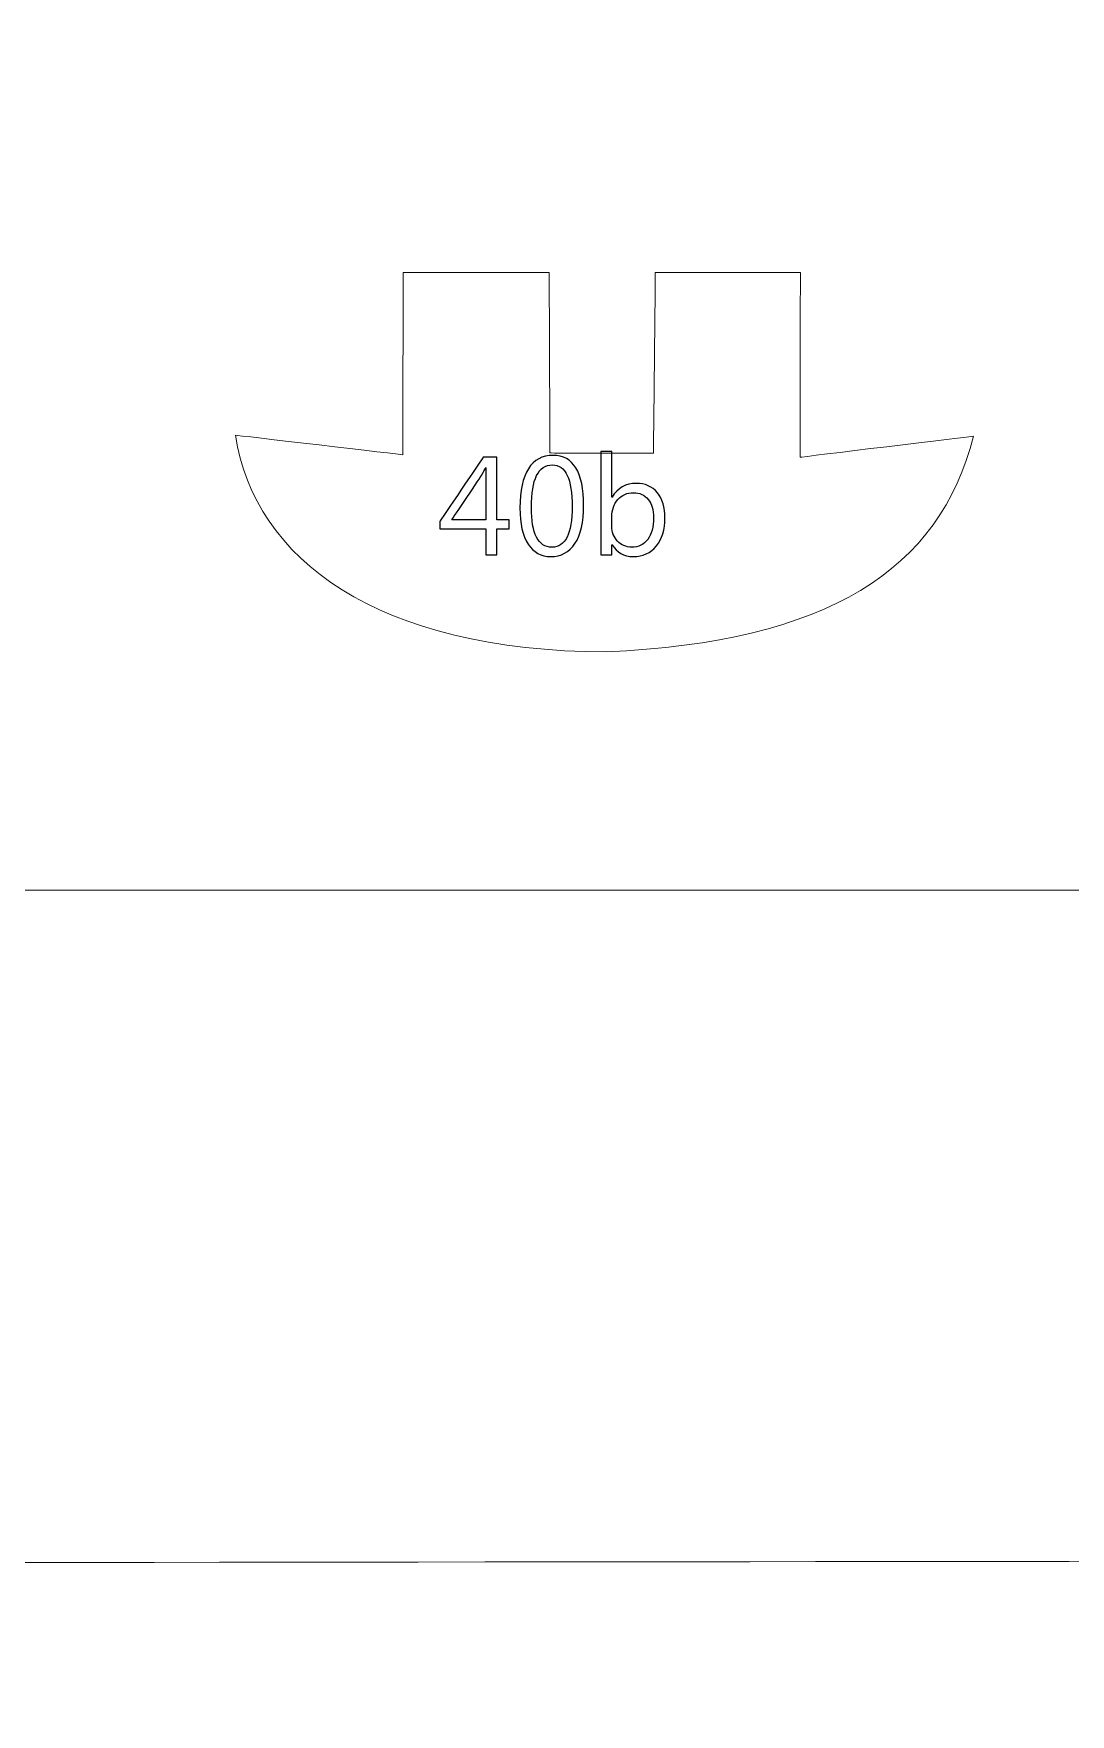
# Model space of a CAD drawing. Header units: centimetres. Extents: x -494 to 505, y -672 to 577.
# Drawn here: x 80.5 to 160.2, y 283.6 to 413 of the extents above; entities that cross this region are included whole.
import ezdxf

# ---------------------------------------------------------------- set-up
doc = ezdxf.new("R2010")
doc.units = ezdxf.units.CM
doc.header["$MEASUREMENT"] = 0
doc.layers.add('Camada 1', color=7, linetype='Continuous')
doc.layers.add('Camada 2', color=10, linetype='Continuous')

msp = doc.modelspace()

# ---------------------------------------------------------------- linework, layer by layer
at = {"layer": 'Camada 1', "lineweight": 9}
for points, knots in [([(288.960814, 353.67214), (288.960814, 353.67214), (306.821586, 353.757484), (306.821586, 353.757484), (306.821586, 353.757484), (306.821586, 353.757484), (306.803806, 326.357488), (306.803806, 326.357488), (306.803806, 326.357488), (306.803806, 326.357488), (315.147198, 326.356472), (315.147198, 326.356472), (315.147198, 326.356472), (315.147198, 326.356472), (315.160914, 353.57562), (315.160914, 353.57562), (315.160914, 353.57562), (315.160914, 353.57562), (341.611458, 353.57562), (341.611458, 353.57562), (341.611458, 353.57562), (341.611458, 353.57562), (341.611458, 326.355964), (341.611458, 326.355964), (341.611458, 326.355964), (341.611458, 326.355964), (349.923862, 326.357996), (349.923862, 326.357996), (349.923862, 326.357996), (349.923862, 326.357996), (349.92691, 353.617276), (349.92691, 353.617276), (349.92691, 353.617276), (349.92691, 353.617276), (376.460766, 353.605592), (376.460766, 353.605592), (376.460766, 353.605592), (376.460766, 353.605592), (376.395234, 326.36714), (376.395234, 326.36714), (376.395234, 326.36714), (376.395234, 326.36714), (384.838194, 326.357488), (384.838194, 326.357488), (384.838194, 326.357488), (384.838194, 326.357488), (384.869182, 353.677728), (384.869182, 353.677728), (384.869182, 353.677728), (384.869182, 353.677728), (411.304994, 353.702112), (411.304994, 353.702112), (411.304994, 353.702112), (411.304994, 353.702112), (411.304994, 326.35952), (411.304994, 326.35952), (411.304994, 326.35952), (411.304994, 326.35952), (419.585902, 326.365108), (419.585902, 326.365108), (419.585902, 326.365108), (419.585902, 326.365108), (419.720522, 353.670108), (419.720522, 353.670108), (419.720522, 353.670108), (419.720522, 353.670108), (446.437766, 353.618292), (446.437766, 353.618292), (446.437766, 353.618292), (446.437766, 353.618292), (446.52311, 326.358504), (446.52311, 326.358504), (446.52311, 326.358504), (446.52311, 326.358504), (454.750678, 326.360536), (454.750678, 326.360536), (454.750678, 326.360536), (454.750678, 326.360536), (454.791826, 353.618292), (454.791826, 353.618292), (454.791826, 353.618292), (454.791826, 353.618292), (489.229146, 353.633024), (489.229146, 353.633024), (489.229146, 353.633024), (489.229146, 353.633024), (489.287566, 342.489536), (489.287566, 342.489536), (489.287566, 342.489536), (489.287566, 342.489536), (481.005134, 342.497156), (481.005134, 342.497156), (481.005134, 342.497156), (481.005134, 342.497156), (481.005642, 309.723028), (481.005642, 309.723028), (481.005642, 309.723028), (481.005642, 309.723028), (489.285534, 309.728616), (489.285534, 309.728616), (489.285534, 309.728616), (489.285534, 309.728616), (489.28401, 298.680632), (489.28401, 298.680632), (489.28401, 298.680632), (489.28401, 298.680632), (280.265378, 298.67606), (280.265378, 298.67606), (280.265378, 298.67606), (280.265378, 298.67606), (280.256742, 315.430408), (280.256742, 315.430408), (280.256742, 315.430408), (280.256742, 315.430408), (252.19279, 315.430408), (252.19279, 315.430408), (252.19279, 315.430408), (247.88749, 315.334904), (245.91899, 310.748172), (245.883938, 302.43526), (245.883938, 302.43526), (246.230902, 288.837116), (238.245142, 283.140404), (231.76103, 283.8704), (231.76103, 283.8704), (231.76103, 283.8704), (235.595922, 314.865512), (235.595922, 314.865512), (235.595922, 314.865512), (235.595922, 314.865512), (227.385626, 315.718444), (227.385626, 315.718444), (227.385626, 315.718444), (227.385626, 315.718444), (224.653602, 295.469056), (224.653602, 295.469056), (224.653602, 295.469056), (224.653602, 295.469056), (5.72135, 295.22674), (5.72135, 295.22674), (5.72135, 295.22674), (5.72135, 295.22674), (5.716778, 279.167844), (5.716778, 279.167844), (5.716778, 279.167844), (5.716778, 279.167844), (-2.628138, 279.165304), (-2.628138, 279.165304), (-2.628138, 279.165304), (-2.628138, 279.165304), (-2.98577, 224.0915), (-2.98577, 224.0915), (-2.98577, 224.0915), (-2.98577, 224.0915), (-88.789002, 214.483696), (-88.789002, 214.483696), (-88.789002, 214.483696), (-88.789002, 214.483696), (-160.134554, 214.52332), (-160.134554, 214.52332), (-160.134554, 214.52332), (-163.876482, 213.130384), (-165.443662, 209.995516), (-164.388038, 204.757528), (-164.388038, 204.757528), (-164.388038, 204.757528), (-161.889694, 196.939916), (-161.889694, 196.939916), (-161.889694, 196.939916), (-159.55137, 189.6237), (-158.882842, 185.430668), (-164.745162, 183.003444), (-164.745162, 183.003444), (-164.745162, 183.003444), (-175.274478, 179.070508), (-175.274478, 179.070508), (-175.274478, 179.070508), (-189.770766, 172.492416), (-191.904366, 158.459424), (-185.580274, 139.325096), (-185.580274, 139.325096), (-182.29707, 128.78308), (-186.260486, 121.438924), (-192.412366, 123.689364), (-192.412366, 123.689364), (-192.412366, 123.689364), (-261.359142, 146.906996), (-261.359142, 146.906996), (-261.359142, 146.906996), (-259.768086, 152.90292), (-257.854958, 158.898844), (-255.620774, 164.893752), (-255.620774, 164.893752), (-255.620774, 164.893752), (-235.993178, 156.483304), (-235.993178, 156.483304), (-235.993178, 156.483304), (-235.993178, 156.483304), (-233.24947, 164.39388), (-233.24947, 164.39388), (-233.24947, 164.39388), (-233.24947, 164.39388), (-252.959362, 172.804328), (-252.959362, 172.804328), (-252.959362, 172.804328), (-249.96013, 179.295044), (-246.799354, 185.623708), (-243.478558, 191.789812), (-243.478558, 191.789812), (-243.478558, 191.789812), (-223.85147, 181.048152), (-223.85147, 181.048152), (-223.85147, 181.048152), (-223.85147, 181.048152), (-219.526358, 188.126116), (-219.526358, 188.126116), (-219.526358, 188.126116), (-219.526358, 188.126116), (-238.904526, 198.951596), (-238.904526, 198.951596), (-238.904526, 198.951596), (-235.729018, 204.52842), (-232.421938, 209.843116), (-228.924866, 214.772748), (-228.924866, 214.772748), (-228.924866, 214.772748), (-210.96097, 202.698604), (-210.96097, 202.698604), (-210.96097, 202.698604), (-210.96097, 202.698604), (-206.469742, 209.526632), (-206.469742, 209.526632), (-206.469742, 209.526632), (-206.469742, 209.526632), (-224.18421, 221.600776), (-224.18421, 221.600776), (-224.18421, 221.600776), (-220.36151, 226.60102), (-216.750138, 231.702356), (-213.372446, 236.922564), (-213.372446, 236.922564), (-213.372446, 236.922564), (-194.826382, 225.348292), (-194.826382, 225.348292), (-194.826382, 225.348292), (-194.826382, 225.348292), (-191.25057, 232.592372), (-191.25057, 232.592372), (-191.25057, 232.592372), (-191.25057, 232.592372), (-209.380582, 244.333776), (-209.380582, 244.333776), (-209.380582, 244.333776), (-202.259946, 261.027672), (-207.195166, 274.737068), (-227.065078, 282.88488), (-227.065078, 282.88488), (-261.775194, 290.706048), (-301.116238, 286.78124), (-337.022694, 269.0622), (-337.022694, 269.0622), (-362.833158, 254.920496), (-388.11327, 237.066328), (-415.161222, 221.333568), (-415.161222, 221.333568), (-428.876714, 212.451696), (-442.468254, 204.489812), (-456.981306, 198.090028), (-456.981306, 198.090028), (-462.47939, 196.298312), (-466.306662, 195.61048), (-468.373206, 196.760592), (-468.373206, 196.760592), (-481.297234, 208.35874), (-487.891074, 236.208316), (-486.846118, 283.671264), (-486.846118, 283.671264), (-484.055166, 323.948552), (-477.369886, 350.249236), (-465.985606, 359.680256), (-465.985606, 359.680256), (-455.591418, 363.607604), (-416.449002, 364.2106), (-357.647494, 359.764076), (-357.647494, 359.764076), (-317.62573, 356.62108), (-277.81377, 352.853244), (-238.131858, 348.694756), (-238.131858, 348.694756), (-214.866474, 346.01658), (-195.551298, 366.45342), (-178.214274, 397.942308), (-178.214274, 397.942308), (-183.909462, 398.922748), (-187.93587, 403.347936), (-188.438282, 412.292292), (-188.438282, 412.292292), (-188.327538, 422.884092), (-183.723026, 428.164752), (-174.94631, 428.932848), (-174.94631, 428.932848), (-171.28617, 428.963836), (-167.626538, 428.92218), (-163.96843, 428.50308), (-163.96843, 428.50308), (-159.001206, 427.909736), (-156.690822, 430.099216), (-156.854398, 436.178452), (-156.854398, 436.178452), (-156.854398, 436.178452), (-156.778198, 448.203828), (-156.778198, 448.203828), (-156.778198, 448.203828), (-156.778198, 448.203828), (-147.700746, 448.20332), (-147.700746, 448.20332), (-147.700746, 448.20332), (-147.700746, 448.20332), (-147.697698, 465.516468), (-147.697698, 465.516468), (-147.697698, 465.516468), (-147.697698, 465.516468), (-132.459222, 465.506816), (-132.459222, 465.506816), (-132.459222, 465.506816), (-132.459222, 465.506816), (-117.536722, 483.837996), (-117.536722, 483.837996), (-117.536722, 483.837996), (-117.536722, 483.837996), (-45.491654, 483.825804), (-45.491654, 483.825804), (-45.491654, 483.825804), (-45.491654, 483.825804), (-45.47489, 454.015348), (-45.47489, 454.015348), (-45.47489, 454.015348), (-45.47489, 454.015348), (-36.796218, 454.018396), (-36.796218, 454.018396), (-36.796218, 454.018396), (-36.796218, 454.018396), (-36.920678, 434.287168), (-36.920678, 434.287168), (-36.920678, 434.287168), (-37.163502, 430.041812), (-40.062658, 428.173896), (-44.477686, 427.461172), (-44.477686, 427.461172), (-44.477686, 427.461172), (-58.86831, 427.45914), (-58.86831, 427.45914), (-58.86831, 427.45914), (-58.86831, 427.45914), (-58.872882, 414.921192), (-58.872882, 414.921192), (-58.872882, 414.921192), (-58.872882, 414.921192), (-43.79849, 414.921192), (-43.79849, 414.921192), (-43.79849, 414.921192), (-24.761698, 414.171384), (-13.673582, 411.255972), (-8.36295, 404.78964), (-8.36295, 404.78964), (-4.952238, 400.746468), (-2.86385, 396.261336), (-2.70891, 391.1346), (-2.70891, 391.1346), (-2.70891, 391.1346), (-2.534666, 366.474248), (-2.534666, 366.474248), (-2.534666, 366.474248), (-2.534666, 366.474248), (5.877814, 366.480344), (5.877814, 366.480344), (5.877814, 366.480344), (5.877814, 366.480344), (5.90169, 347.073728), (5.90169, 347.073728), (5.90169, 347.073728), (5.90169, 347.073728), (233.39171, 347.06814), (233.39171, 347.06814), (233.39171, 347.06814), (233.39171, 347.06814), (233.356658, 357.819452), (233.356658, 357.819452), (233.356658, 357.819452), (238.909098, 375.214388), (244.365526, 393.373356), (250.012962, 410.004768), (250.012962, 410.004768), (252.496066, 417.378896), (256.725674, 421.44188), (262.677402, 421.235124), (262.677402, 421.235124), (270.499078, 420.488872), (274.919186, 415.631376), (277.312882, 408.136344), (277.312882, 408.136344), (281.81935, 390.775952), (285.049722, 371.798088), (288.960814, 353.67214)], [0, 0, 0, 0, 0.0098039216, 0.0098039216, 0.0098039216, 0.0098039316, 0.0196078431, 0.0196078431, 0.0196078431, 0.0196078531, 0.0294117647, 0.0294117647, 0.0294117647, 0.0294117747, 0.0392156863, 0.0392156863, 0.0392156863, 0.0392156963, 0.0490196078, 0.0490196078, 0.0490196078, 0.0490196178, 0.0588235294, 0.0588235294, 0.0588235294, 0.0588235394, 0.068627451, 0.068627451, 0.068627451, 0.068627461, 0.0784313725, 0.0784313725, 0.0784313725, 0.0784313825, 0.0882352941, 0.0882352941, 0.0882352941, 0.0882353041, 0.0980392157, 0.0980392157, 0.0980392157, 0.0980392257, 0.1078431373, 0.1078431373, 0.1078431373, 0.1078431473, 0.1176470588, 0.1176470588, 0.1176470588, 0.1176470688, 0.1274509804, 0.1274509804, 0.1274509804, 0.1274509904, 0.137254902, 0.137254902, 0.137254902, 0.137254912, 0.1470588235, 0.1470588235, 0.1470588235, 0.1470588335, 0.1568627451, 0.1568627451, 0.1568627451, 0.1568627551, 0.1666666667, 0.1666666667, 0.1666666667, 0.1666666767, 0.1764705882, 0.1764705882, 0.1764705882, 0.1764705982, 0.1862745098, 0.1862745098, 0.1862745098, 0.1862745198, 0.1960784314, 0.1960784314, 0.1960784314, 0.1960784414, 0.2058823529, 0.2058823529, 0.2058823529, 0.2058823629, 0.2156862745, 0.2156862745, 0.2156862745, 0.2156862845, 0.2254901961, 0.2254901961, 0.2254901961, 0.2254902061, 0.2352941176, 0.2352941176, 0.2352941176, 0.2352941276, 0.2450980392, 0.2450980392, 0.2450980392, 0.2450980492, 0.2549019608, 0.2549019608, 0.2549019608, 0.2549019708, 0.2647058824, 0.2647058824, 0.2647058824, 0.2647058924, 0.2745098039, 0.2745098039, 0.2745098039, 0.2745098139, 0.2843137255, 0.2843137255, 0.2843137255, 0.2843137355, 0.2941176471, 0.2941176471, 0.2941176471, 0.2941176571, 0.3039215686, 0.3039215686, 0.3039215686, 0.3039215786, 0.3137254902, 0.3137254902, 0.3137254902, 0.3137255002, 0.3235294118, 0.3235294118, 0.3235294118, 0.3235294218, 0.3333333333, 0.3333333333, 0.3333333333, 0.3333333433, 0.3431372549, 0.3431372549, 0.3431372549, 0.3431372649, 0.3529411765, 0.3529411765, 0.3529411765, 0.3529411865, 0.362745098, 0.362745098, 0.362745098, 0.362745108, 0.3725490196, 0.3725490196, 0.3725490196, 0.3725490296, 0.3823529412, 0.3823529412, 0.3823529412, 0.3823529512, 0.3921568627, 0.3921568627, 0.3921568627, 0.3921568727, 0.4019607843, 0.4019607843, 0.4019607843, 0.4019607943, 0.4117647059, 0.4117647059, 0.4117647059, 0.4117647159, 0.4215686275, 0.4215686275, 0.4215686275, 0.4215686375, 0.431372549, 0.431372549, 0.431372549, 0.431372559, 0.4411764706, 0.4411764706, 0.4411764706, 0.4411764806, 0.4509803922, 0.4509803922, 0.4509803922, 0.4509804022, 0.4607843137, 0.4607843137, 0.4607843137, 0.4607843237, 0.4705882353, 0.4705882353, 0.4705882353, 0.4705882453, 0.4803921569, 0.4803921569, 0.4803921569, 0.4803921669, 0.4901960784, 0.4901960784, 0.4901960784, 0.4901960884, 0.5, 0.5, 0.5, 0.50000001, 0.5098039216, 0.5098039216, 0.5098039216, 0.5098039316, 0.5196078431, 0.5196078431, 0.5196078431, 0.5196078531, 0.5294117647, 0.5294117647, 0.5294117647, 0.5294117747, 0.5392156863, 0.5392156863, 0.5392156863, 0.5392156963, 0.5490196078, 0.5490196078, 0.5490196078, 0.5490196178, 0.5588235294, 0.5588235294, 0.5588235294, 0.5588235394, 0.568627451, 0.568627451, 0.568627451, 0.568627461, 0.5784313725, 0.5784313725, 0.5784313725, 0.5784313825, 0.5882352941, 0.5882352941, 0.5882352941, 0.5882353041, 0.5980392157, 0.5980392157, 0.5980392157, 0.5980392257, 0.6078431373, 0.6078431373, 0.6078431373, 0.6078431473, 0.6176470588, 0.6176470588, 0.6176470588, 0.6176470688, 0.6274509804, 0.6274509804, 0.6274509804, 0.6274509904, 0.637254902, 0.637254902, 0.637254902, 0.637254912, 0.6470588235, 0.6470588235, 0.6470588235, 0.6470588335, 0.6568627451, 0.6568627451, 0.6568627451, 0.6568627551, 0.6666666667, 0.6666666667, 0.6666666667, 0.6666666767, 0.6764705882, 0.6764705882, 0.6764705882, 0.6764705982, 0.6862745098, 0.6862745098, 0.6862745098, 0.6862745198, 0.6960784314, 0.6960784314, 0.6960784314, 0.6960784414, 0.7058823529, 0.7058823529, 0.7058823529, 0.7058823629, 0.7156862745, 0.7156862745, 0.7156862745, 0.7156862845, 0.7254901961, 0.7254901961, 0.7254901961, 0.7254902061, 0.7352941176, 0.7352941176, 0.7352941176, 0.7352941276, 0.7450980392, 0.7450980392, 0.7450980392, 0.7450980492, 0.7549019608, 0.7549019608, 0.7549019608, 0.7549019708, 0.7647058824, 0.7647058824, 0.7647058824, 0.7647058924, 0.7745098039, 0.7745098039, 0.7745098039, 0.7745098139, 0.7843137255, 0.7843137255, 0.7843137255, 0.7843137355, 0.7941176471, 0.7941176471, 0.7941176471, 0.7941176571, 0.8039215686, 0.8039215686, 0.8039215686, 0.8039215786, 0.8137254902, 0.8137254902, 0.8137254902, 0.8137255002, 0.8235294118, 0.8235294118, 0.8235294118, 0.8235294218, 0.8333333333, 0.8333333333, 0.8333333333, 0.8333333433, 0.8431372549, 0.8431372549, 0.8431372549, 0.8431372649, 0.8529411765, 0.8529411765, 0.8529411765, 0.8529411865, 0.862745098, 0.862745098, 0.862745098, 0.862745108, 0.8725490196, 0.8725490196, 0.8725490196, 0.8725490296, 0.8823529412, 0.8823529412, 0.8823529412, 0.8823529512, 0.8921568627, 0.8921568627, 0.8921568627, 0.8921568727, 0.9019607843, 0.9019607843, 0.9019607843, 0.9019607943, 0.9117647059, 0.9117647059, 0.9117647059, 0.9117647159, 0.9215686275, 0.9215686275, 0.9215686275, 0.9215686375, 0.931372549, 0.931372549, 0.931372549, 0.931372559, 0.9411764706, 0.9411764706, 0.9411764706, 0.9411764806, 0.9509803922, 0.9509803922, 0.9509803922, 0.9509804022, 0.9607843137, 0.9607843137, 0.9607843137, 0.9607843237, 0.9705882353, 0.9705882353, 0.9705882353, 0.9705882453, 0.9803921569, 0.9803921569, 0.9803921569, 0.9803921669, 1, 1, 1, 1]), ([(108.903516, 394.604748), (108.903516, 394.604748), (120.14073, 394.608812), (120.14073, 394.608812), (120.14073, 394.608812), (120.14073, 394.608812), (120.199404, 380.718568), (120.199404, 380.718568), (120.199404, 380.718568), (120.199404, 380.718568), (128.16332, 380.706884), (128.16332, 380.706884), (128.16332, 380.706884), (128.16332, 380.706884), (128.3081, 394.604748), (128.3081, 394.604748), (128.3081, 394.604748), (128.3081, 394.604748), (139.469368, 394.607796), (139.469368, 394.607796), (139.469368, 394.607796), (139.469368, 394.607796), (139.442952, 380.3904), (139.442952, 380.3904), (139.442952, 380.3904), (139.442952, 380.3904), (152.795986, 382.018032), (152.795986, 382.018032), (152.795986, 382.018032), (150.18512, 371.737128), (141.617446, 366.157764), (124.522738, 365.410496), (124.522738, 365.410496), (106.937302, 365.462312), (97.44329, 372.538244), (96.002094, 382.091184), (96.002094, 382.091184), (96.002094, 382.091184), (108.881672, 380.579376), (108.881672, 380.579376), (108.881672, 380.579376), (108.881672, 380.579376), (108.903516, 394.604748), (108.903516, 394.604748)], [0, 0, 0, 0, 0.0833333333, 0.0833333333, 0.0833333333, 0.0833333433, 0.1666666667, 0.1666666667, 0.1666666667, 0.1666666767, 0.25, 0.25, 0.25, 0.25000001, 0.3333333333, 0.3333333333, 0.3333333333, 0.3333333433, 0.4166666667, 0.4166666667, 0.4166666667, 0.4166666767, 0.5, 0.5, 0.5, 0.50000001, 0.5833333333, 0.5833333333, 0.5833333333, 0.5833333433, 0.6666666667, 0.6666666667, 0.6666666667, 0.6666666767, 0.75, 0.75, 0.75, 0.75000001, 0.8333333333, 0.8333333333, 0.8333333333, 0.8333333433, 1, 1, 1, 1])]:
    msp.add_open_spline(points, degree=3, knots=knots, dxfattribs=at)
at = {"layer": 'Camada 2'}
for points, knots in [([(117.072156, 374.877076), (117.072156, 374.877076), (116.104416, 374.877076), (116.104416, 374.877076), (116.104416, 374.877076), (116.104416, 374.877076), (116.104416, 372.87708), (116.104416, 372.87708), (116.104416, 372.87708), (116.104416, 372.87708), (115.254786, 372.87708), (115.254786, 372.87708), (115.254786, 372.87708), (115.254786, 372.87708), (115.254786, 374.877076), (115.254786, 374.877076), (115.254786, 374.877076), (115.254786, 374.877076), (111.717074, 374.877076), (111.717074, 374.877076), (111.717074, 374.877076), (111.717074, 374.877076), (111.717074, 375.43994), (111.717074, 375.43994), (111.717074, 375.43994), (111.717074, 375.43994), (115.066572, 380.404116), (115.066572, 380.404116), (115.066572, 380.404116), (115.066572, 380.404116), (116.104416, 380.404116), (116.104416, 380.404116), (116.104416, 380.404116), (116.104416, 380.404116), (116.104416, 375.576084), (116.104416, 375.576084), (116.104416, 375.576084), (116.104416, 375.576084), (117.072156, 375.576084), (117.072156, 375.576084), (117.072156, 375.576084), (117.072156, 375.576084), (117.072156, 374.877076), (117.072156, 374.877076)], [0, 0, 0, 0, 0.0833333333, 0.0833333333, 0.0833333333, 0.0833333433, 0.1666666667, 0.1666666667, 0.1666666667, 0.1666666767, 0.25, 0.25, 0.25, 0.25000001, 0.3333333333, 0.3333333333, 0.3333333333, 0.3333333433, 0.4166666667, 0.4166666667, 0.4166666667, 0.4166666767, 0.5, 0.5, 0.5, 0.50000001, 0.5833333333, 0.5833333333, 0.5833333333, 0.5833333433, 0.6666666667, 0.6666666667, 0.6666666667, 0.6666666767, 0.75, 0.75, 0.75, 0.75000001, 0.8333333333, 0.8333333333, 0.8333333333, 0.8333333433, 1, 1, 1, 1]), ([(120.262142, 372.748048), (119.516652, 372.748048), (118.933976, 373.06885), (118.516654, 373.708676), (118.516654, 373.708676), (118.099078, 374.35028), (117.889274, 375.276872), (117.889274, 376.488198), (117.889274, 376.488198), (117.889274, 377.81992), (118.107968, 378.825252), (118.543324, 379.508004), (118.543324, 379.508004), (118.978934, 380.190756), (119.607838, 380.533148), (120.430544, 380.533148), (120.430544, 380.533148), (122.005852, 380.533148), (122.79249, 379.246384), (122.79249, 376.672856), (122.79249, 376.672856), (122.79249, 375.39676), (122.57024, 374.425464), (122.125994, 373.75338), (122.125994, 373.75338), (121.681494, 373.083074), (121.059702, 372.748048), (120.262142, 372.748048)], [0, 0, 0, 0, 0.125, 0.125, 0.125, 0.12500001, 0.25, 0.25, 0.25, 0.25000001, 0.375, 0.375, 0.375, 0.37500001, 0.5, 0.5, 0.5, 0.50000001, 0.625, 0.625, 0.625, 0.62500001, 0.75, 0.75, 0.75, 0.75000001, 1, 1, 1, 1]), ([(124.986034, 373.647716), (124.986034, 373.647716), (124.964698, 373.647716), (124.964698, 373.647716), (124.964698, 373.647716), (124.964698, 373.647716), (124.964698, 372.87708), (124.964698, 372.87708), (124.964698, 372.87708), (124.964698, 372.87708), (124.1044, 372.87708), (124.1044, 372.87708), (124.1044, 372.87708), (124.1044, 372.87708), (124.1044, 380.834138), (124.1044, 380.834138), (124.1044, 380.834138), (124.1044, 380.834138), (124.964698, 380.834138), (124.964698, 380.834138), (124.964698, 380.834138), (124.964698, 380.834138), (124.964698, 377.31446), (124.964698, 377.31446), (124.964698, 377.31446), (124.964698, 377.31446), (124.986034, 377.31446), (124.986034, 377.31446), (124.986034, 377.31446), (125.409198, 378.025914), (126.029212, 378.38253), (126.844552, 378.38253), (126.844552, 378.38253), (127.53467, 378.38253), (128.073912, 378.1425), (128.464564, 377.660408), (128.464564, 377.660408), (128.85547, 377.178316), (129.050796, 376.533156), (129.050796, 375.722896), (129.050796, 375.722896), (129.050796, 374.823228), (128.832102, 374.101106), (128.394714, 373.559832), (128.394714, 373.559832), (127.955802, 373.018558), (127.357124, 372.748048), (126.597156, 372.748048), (126.597156, 372.748048), (125.88748, 372.748048), (125.350016, 373.04726), (124.986034, 373.647716)], [0, 0, 0, 0, 0.0714285714, 0.0714285714, 0.0714285714, 0.0714285814, 0.1428571429, 0.1428571429, 0.1428571429, 0.1428571529, 0.2142857143, 0.2142857143, 0.2142857143, 0.2142857243, 0.2857142857, 0.2857142857, 0.2857142857, 0.2857142957, 0.3571428571, 0.3571428571, 0.3571428571, 0.3571428671, 0.4285714286, 0.4285714286, 0.4285714286, 0.4285714386, 0.5, 0.5, 0.5, 0.50000001, 0.5714285714, 0.5714285714, 0.5714285714, 0.5714285814, 0.6428571429, 0.6428571429, 0.6428571429, 0.6428571529, 0.7142857143, 0.7142857143, 0.7142857143, 0.7142857243, 0.7857142857, 0.7857142857, 0.7857142857, 0.7857142957, 0.8571428571, 0.8571428571, 0.8571428571, 0.8571428671, 1, 1, 1, 1]), ([(115.254786, 375.576084), (115.254786, 375.576084), (115.254786, 378.828808), (115.254786, 378.828808), (115.254786, 378.828808), (115.254786, 379.059948), (115.261898, 379.31979), (115.276376, 379.606556), (115.276376, 379.606556), (115.276376, 379.606556), (115.254786, 379.606556), (115.254786, 379.606556), (115.254786, 379.606556), (115.206526, 379.479302), (115.109752, 379.287532), (114.966242, 379.029468), (114.966242, 379.029468), (114.966242, 379.029468), (112.650778, 375.576084), (112.650778, 375.576084), (112.650778, 375.576084), (112.650778, 375.576084), (115.254786, 375.576084), (115.254786, 375.576084)], [0, 0, 0, 0, 0.1428571429, 0.1428571429, 0.1428571429, 0.1428571529, 0.2857142857, 0.2857142857, 0.2857142857, 0.2857142957, 0.4285714286, 0.4285714286, 0.4285714286, 0.4285714386, 0.5714285714, 0.5714285714, 0.5714285714, 0.5714285814, 0.7142857143, 0.7142857143, 0.7142857143, 0.7142857243, 1, 1, 1, 1]), ([(120.38203, 379.801882), (119.308626, 379.801882), (118.770908, 378.710444), (118.770908, 376.527568), (118.770908, 376.527568), (118.770908, 374.488202), (119.297958, 373.468392), (120.351804, 373.468392), (120.351804, 373.468392), (121.391172, 373.468392), (121.910856, 374.506236), (121.910856, 376.579638), (121.910856, 376.579638), (121.910856, 378.728478), (121.40184, 379.801882), (120.38203, 379.801882)], [0, 0, 0, 0, 0.2, 0.2, 0.2, 0.20000001, 0.4, 0.4, 0.4, 0.40000001, 0.6, 0.6, 0.6, 0.60000001, 1, 1, 1, 1]), ([(124.964698, 375.82348), (124.964698, 375.82348), (124.964698, 375.070624), (124.964698, 375.070624), (124.964698, 375.070624), (124.964698, 374.624346), (125.109732, 374.246394), (125.398276, 373.934482), (125.398276, 373.934482), (125.68682, 373.624348), (126.054358, 373.468392), (126.498604, 373.468392), (126.498604, 373.468392), (127.02032, 373.468392), (127.428752, 373.669306), (127.724662, 374.068848), (127.724662, 374.068848), (128.020318, 374.470168), (128.168908, 375.02592), (128.168908, 375.739152), (128.168908, 375.739152), (128.168908, 376.339608), (128.030986, 376.810778), (127.75311, 377.151392), (127.75311, 377.151392), (127.477266, 377.491752), (127.102616, 377.662186), (126.629414, 377.662186), (126.629414, 377.662186), (126.129542, 377.662186), (125.72619, 377.488196), (125.421644, 377.138692), (125.421644, 377.138692), (125.117098, 376.789442), (124.964698, 376.350276), (124.964698, 375.82348)], [0, 0, 0, 0, 0.1, 0.1, 0.1, 0.10000001, 0.2, 0.2, 0.2, 0.20000001, 0.3, 0.3, 0.3, 0.30000001, 0.4, 0.4, 0.4, 0.40000001, 0.5, 0.5, 0.5, 0.50000001, 0.6, 0.6, 0.6, 0.60000001, 0.7, 0.7, 0.7, 0.70000001, 0.8, 0.8, 0.8, 0.80000001, 1, 1, 1, 1])]:
    msp.add_open_spline(points, degree=3, knots=knots, dxfattribs=at)
at = {"layer": 'Camada 2', "lineweight": 9}
for points, knots in [([(117.072156, 374.877076), (117.072156, 374.877076), (116.104416, 374.877076), (116.104416, 374.877076), (116.104416, 374.877076), (116.104416, 374.877076), (116.104416, 372.87708), (116.104416, 372.87708), (116.104416, 372.87708), (116.104416, 372.87708), (115.254786, 372.87708), (115.254786, 372.87708), (115.254786, 372.87708), (115.254786, 372.87708), (115.254786, 374.877076), (115.254786, 374.877076), (115.254786, 374.877076), (115.254786, 374.877076), (111.717074, 374.877076), (111.717074, 374.877076), (111.717074, 374.877076), (111.717074, 374.877076), (111.717074, 375.43994), (111.717074, 375.43994), (111.717074, 375.43994), (111.717074, 375.43994), (115.066572, 380.404116), (115.066572, 380.404116), (115.066572, 380.404116), (115.066572, 380.404116), (116.104416, 380.404116), (116.104416, 380.404116), (116.104416, 380.404116), (116.104416, 380.404116), (116.104416, 375.576084), (116.104416, 375.576084), (116.104416, 375.576084), (116.104416, 375.576084), (117.072156, 375.576084), (117.072156, 375.576084), (117.072156, 375.576084), (117.072156, 375.576084), (117.072156, 374.877076), (117.072156, 374.877076)], [0, 0, 0, 0, 0.0833333333, 0.0833333333, 0.0833333333, 0.0833333433, 0.1666666667, 0.1666666667, 0.1666666667, 0.1666666767, 0.25, 0.25, 0.25, 0.25000001, 0.3333333333, 0.3333333333, 0.3333333333, 0.3333333433, 0.4166666667, 0.4166666667, 0.4166666667, 0.4166666767, 0.5, 0.5, 0.5, 0.50000001, 0.5833333333, 0.5833333333, 0.5833333333, 0.5833333433, 0.6666666667, 0.6666666667, 0.6666666667, 0.6666666767, 0.75, 0.75, 0.75, 0.75000001, 0.8333333333, 0.8333333333, 0.8333333333, 0.8333333433, 1, 1, 1, 1]), ([(120.262142, 372.748048), (119.516652, 372.748048), (118.933976, 373.06885), (118.516654, 373.708676), (118.516654, 373.708676), (118.099078, 374.35028), (117.889274, 375.276872), (117.889274, 376.488198), (117.889274, 376.488198), (117.889274, 377.81992), (118.107968, 378.825252), (118.543324, 379.508004), (118.543324, 379.508004), (118.978934, 380.190756), (119.607838, 380.533148), (120.430544, 380.533148), (120.430544, 380.533148), (122.005852, 380.533148), (122.79249, 379.246384), (122.79249, 376.672856), (122.79249, 376.672856), (122.79249, 375.39676), (122.57024, 374.425464), (122.125994, 373.75338), (122.125994, 373.75338), (121.681494, 373.083074), (121.059702, 372.748048), (120.262142, 372.748048)], [0, 0, 0, 0, 0.125, 0.125, 0.125, 0.12500001, 0.25, 0.25, 0.25, 0.25000001, 0.375, 0.375, 0.375, 0.37500001, 0.5, 0.5, 0.5, 0.50000001, 0.625, 0.625, 0.625, 0.62500001, 0.75, 0.75, 0.75, 0.75000001, 1, 1, 1, 1]), ([(124.986034, 373.647716), (124.986034, 373.647716), (124.964698, 373.647716), (124.964698, 373.647716), (124.964698, 373.647716), (124.964698, 373.647716), (124.964698, 372.87708), (124.964698, 372.87708), (124.964698, 372.87708), (124.964698, 372.87708), (124.1044, 372.87708), (124.1044, 372.87708), (124.1044, 372.87708), (124.1044, 372.87708), (124.1044, 380.834138), (124.1044, 380.834138), (124.1044, 380.834138), (124.1044, 380.834138), (124.964698, 380.834138), (124.964698, 380.834138), (124.964698, 380.834138), (124.964698, 380.834138), (124.964698, 377.31446), (124.964698, 377.31446), (124.964698, 377.31446), (124.964698, 377.31446), (124.986034, 377.31446), (124.986034, 377.31446), (124.986034, 377.31446), (125.409198, 378.025914), (126.029212, 378.38253), (126.844552, 378.38253), (126.844552, 378.38253), (127.53467, 378.38253), (128.073912, 378.1425), (128.464564, 377.660408), (128.464564, 377.660408), (128.85547, 377.178316), (129.050796, 376.533156), (129.050796, 375.722896), (129.050796, 375.722896), (129.050796, 374.823228), (128.832102, 374.101106), (128.394714, 373.559832), (128.394714, 373.559832), (127.955802, 373.018558), (127.357124, 372.748048), (126.597156, 372.748048), (126.597156, 372.748048), (125.88748, 372.748048), (125.350016, 373.04726), (124.986034, 373.647716)], [0, 0, 0, 0, 0.0714285714, 0.0714285714, 0.0714285714, 0.0714285814, 0.1428571429, 0.1428571429, 0.1428571429, 0.1428571529, 0.2142857143, 0.2142857143, 0.2142857143, 0.2142857243, 0.2857142857, 0.2857142857, 0.2857142857, 0.2857142957, 0.3571428571, 0.3571428571, 0.3571428571, 0.3571428671, 0.4285714286, 0.4285714286, 0.4285714286, 0.4285714386, 0.5, 0.5, 0.5, 0.50000001, 0.5714285714, 0.5714285714, 0.5714285714, 0.5714285814, 0.6428571429, 0.6428571429, 0.6428571429, 0.6428571529, 0.7142857143, 0.7142857143, 0.7142857143, 0.7142857243, 0.7857142857, 0.7857142857, 0.7857142857, 0.7857142957, 0.8571428571, 0.8571428571, 0.8571428571, 0.8571428671, 1, 1, 1, 1]), ([(115.254786, 375.576084), (115.254786, 375.576084), (115.254786, 378.828808), (115.254786, 378.828808), (115.254786, 378.828808), (115.254786, 379.059948), (115.261898, 379.31979), (115.276376, 379.606556), (115.276376, 379.606556), (115.276376, 379.606556), (115.254786, 379.606556), (115.254786, 379.606556), (115.254786, 379.606556), (115.206526, 379.479302), (115.109752, 379.287532), (114.966242, 379.029468), (114.966242, 379.029468), (114.966242, 379.029468), (112.650778, 375.576084), (112.650778, 375.576084), (112.650778, 375.576084), (112.650778, 375.576084), (115.254786, 375.576084), (115.254786, 375.576084)], [0, 0, 0, 0, 0.1428571429, 0.1428571429, 0.1428571429, 0.1428571529, 0.2857142857, 0.2857142857, 0.2857142857, 0.2857142957, 0.4285714286, 0.4285714286, 0.4285714286, 0.4285714386, 0.5714285714, 0.5714285714, 0.5714285714, 0.5714285814, 0.7142857143, 0.7142857143, 0.7142857143, 0.7142857243, 1, 1, 1, 1]), ([(120.38203, 379.801882), (119.308626, 379.801882), (118.770908, 378.710444), (118.770908, 376.527568), (118.770908, 376.527568), (118.770908, 374.488202), (119.297958, 373.468392), (120.351804, 373.468392), (120.351804, 373.468392), (121.391172, 373.468392), (121.910856, 374.506236), (121.910856, 376.579638), (121.910856, 376.579638), (121.910856, 378.728478), (121.40184, 379.801882), (120.38203, 379.801882)], [0, 0, 0, 0, 0.2, 0.2, 0.2, 0.20000001, 0.4, 0.4, 0.4, 0.40000001, 0.6, 0.6, 0.6, 0.60000001, 1, 1, 1, 1]), ([(124.964698, 375.82348), (124.964698, 375.82348), (124.964698, 375.070624), (124.964698, 375.070624), (124.964698, 375.070624), (124.964698, 374.624346), (125.109732, 374.246394), (125.398276, 373.934482), (125.398276, 373.934482), (125.68682, 373.624348), (126.054358, 373.468392), (126.498604, 373.468392), (126.498604, 373.468392), (127.02032, 373.468392), (127.428752, 373.669306), (127.724662, 374.068848), (127.724662, 374.068848), (128.020318, 374.470168), (128.168908, 375.02592), (128.168908, 375.739152), (128.168908, 375.739152), (128.168908, 376.339608), (128.030986, 376.810778), (127.75311, 377.151392), (127.75311, 377.151392), (127.477266, 377.491752), (127.102616, 377.662186), (126.629414, 377.662186), (126.629414, 377.662186), (126.129542, 377.662186), (125.72619, 377.488196), (125.421644, 377.138692), (125.421644, 377.138692), (125.117098, 376.789442), (124.964698, 376.350276), (124.964698, 375.82348)], [0, 0, 0, 0, 0.1, 0.1, 0.1, 0.10000001, 0.2, 0.2, 0.2, 0.20000001, 0.3, 0.3, 0.3, 0.30000001, 0.4, 0.4, 0.4, 0.40000001, 0.5, 0.5, 0.5, 0.50000001, 0.6, 0.6, 0.6, 0.60000001, 0.7, 0.7, 0.7, 0.70000001, 0.8, 0.8, 0.8, 0.80000001, 1, 1, 1, 1])]:
    msp.add_open_spline(points, degree=3, knots=knots, dxfattribs=at)

doc.saveas('drawing.dxf')
